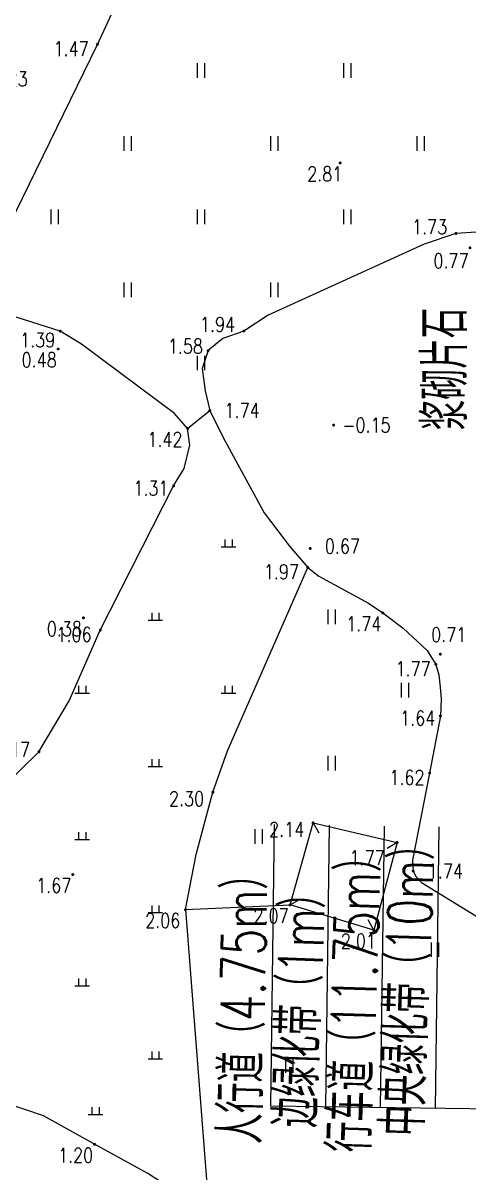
# Model space of a CAD drawing. Extents: x 500036 to 1001740, y 2543128 to 5086681.
# Drawn here: x 500721.3 to 500751.7, y 2544251.9 to 2544330.5 of the extents above; entities that cross this region are included whole.
import ezdxf
from ezdxf.enums import TextEntityAlignment as Align

# ---------------------------------------------------------------- set-up
doc = ezdxf.new("R2010")
doc.units = 0
doc.header["$LTSCALE"] = 0.5
doc.layers.get('0').update_dxf_attribs({"linetype": 'CONTINUOUS', "lineweight": 5})
for name, color, linetype in [('0-文字', 7, 'CONTINUOUS'), ('GCD', 8, 'CONTINUOUS'), ('地形图', 8, 'CONTINUOUS'), ('桥梁', 6, 'CONTINUOUS'), ('路面边线', 7, 'CONTINUOUS')]:
    doc.layers.add(name, color=color, linetype=linetype)
doc.styles.add('HZ', font='romans.shx', dxfattribs={"width": 0.8, "bigfont": 'hztxt.shx'})
doc.styles.get("Standard").update_dxf_attribs({"font": 'simplex1.shx', "width": 0.7, "bigfont": 'hztxt.shx'})
doc.linetypes.add('10421', pattern='A,2,[150,AAA.SHX,S=1,R=0,X=0,Y=1],1e-11', length=2)
doc.linetypes.add('1161', pattern='A,0,[149,AAA.SHX,S=0.15,R=0,X=0,Y=0],-1.6', length=1.6)

# ---------------------------------------------------------------- blocks, each defined once
blk = doc.blocks.new('GC200')
at = {"linetype": 'Continuous', "const_width": 0.2, "flags": 128}
blk.add_lwpolyline([(-0.1, 0, 1), (0.1, 0, 1)], format="xyb", close=True, dxfattribs=at)
blk = doc.blocks.new('gc121')
for p, q in [((-0.5, -1), (-0.5, 1)), ((0.5, -1), (0.5, 1))]:
    blk.add_line(p, q)
blk = doc.blocks.new('gc119')
for p, q in [((-1, 0), (1, 0)), ((-0.5, 1), (-0.5, 0)), ((0.5, 1), (0.5, 0))]:
    blk.add_line(p, q)

msp = doc.modelspace()

# ---------------------------------------------------------------- linework, layer by layer
at = {"layer": '地形图', "linetype": 'Continuous'}
for p, q in [((500741.097, 2544275.789), (500741.504, 2544275.1)), ((500746.844, 2544274.443), (500746.158, 2544274.032)), ((500739.529, 2544270.181), (500740.23, 2544270.566)), ((500745.245, 2544268.453), (500744.855, 2544269.152))]:
    msp.add_line(p, q, dxfattribs=at)
at = {"layer": '地形图', "linetype": '10421', "flags": 128}
for points in [[(500751.828, 2544218.308), (500743.478, 2544223.963), (500741.913, 2544224.655), (500740.268, 2544225.036), (500736.89, 2544224.982), (500735.876, 2544225.105), (500734.744, 2544225.448), (500733.348, 2544226.226), (500727.764, 2544229.804), (500727.332, 2544230.244), (500727.128, 2544230.746), (500726.965, 2544231.359), (500727.073, 2544232.232), (500727.217, 2544232.942), (500729.398, 2544239.246), (500730.008, 2544241.715), (500730.507, 2544243.935), (500731.476, 2544247.418), (500731.594, 2544248.561), (500731.571, 2544249.703), (500731.373, 2544250.471), (500730.65, 2544251.268), (500729.811, 2544251.81), (500726.183, 2544253.815), (500722.683, 2544255.764), (500720.073, 2544256.647), (500718.528, 2544256.899), (500716.433, 2544256.877), (500714.603, 2544256.685), (500712.682, 2544256.304), (500710.228, 2544255.007), (500708.163, 2544253.681), (500706.684, 2544252.215), (500706.497, 2544252.095), (500706.321, 2544252.053), (500706.075, 2544252.112), (500705.858, 2544252.214), (500705.673, 2544252.639), (500705.61, 2544253.066), (500705.593, 2544254.54), (500705.856, 2544258.589), (500706.093, 2544260.71), (500706.62, 2544262.499), (500708.675, 2544267.258), (500710.126, 2544269.807), (500712.118, 2544271.954), (500714.747, 2544274.072), (500719.857, 2544278.15), (500722.382, 2544280.64), (500724.444, 2544284.136), (500726.573, 2544288.956), (500731.579, 2544298.81), (500732.291, 2544300.015), (500732.679, 2544301.597), (500732.535, 2544302.741), (500731.627, 2544303.763), (500725.289, 2544308.511), (500723.841, 2544309.386), (500719.015, 2544310.92), (500718.588, 2544311.351), (500718.38, 2544311.717), (500718.373, 2544312.29), (500718.469, 2544312.792), (500726.375, 2544328.993), (500732.87, 2544343.05), (500734.09, 2544345.607), (500741.539, 2544360.248), (500742.284, 2544361.221), (500744.512, 2544363.276), (500745.077, 2544364.072), (500745.83, 2544365.316), (500750.719, 2544375.332), (500752.034, 2544377.447), (500753.152, 2544379.037), (500756.099, 2544382.681), (500757.179, 2544384.59), (500758.034, 2544387.159), (500759.511, 2544398.075), (500759.989, 2544400.572), (500761.203, 2544404.147), (500763.465, 2544409.907), (500763.937, 2544411.449), (500764.381, 2544413.612), (500766.33, 2544420.699), (500766.992, 2544422.07), (500768.222, 2544422.933), (500770.083, 2544423.655), (500770.995, 2544423.832), (500773.391, 2544423.773), (500776.854, 2544423.336), (500781.317, 2544422.544), (500788.45, 2544420.815), (500792.487, 2544419.489), (500805.896, 2544412.731), (500808.767, 2544410.975), (500817.322, 2544406.853), (500819.274, 2544405.621), (500822.164, 2544403.458), (500825.651, 2544401.178), (500827.528, 2544400.364), (500836.578, 2544397.148), (500847.324, 2544392.841), (500866.073, 2544386.06), (500868.131, 2544385.093), (500869.506, 2544384.103), (500871.51, 2544382.51), (500873.622, 2544381.639), (500875.283, 2544381.37), (500877.148, 2544381.174), (500879.325, 2544380.443), (500882.247, 2544379.286), (500885.09, 2544377.837), (500886.698, 2544377.339), (500888.787, 2544376.723), (500890.343, 2544376.124), (500891.859, 2544375.31), (500892.842, 2544374.501), (500893.834, 2544373.26), (500897.045, 2544370.462)], [(500732.387, 2544269.857), (500733.121, 2544273.623), (500734.262, 2544277.884), (500735.253, 2544280.702), (500740.741, 2544293.239)]]:
    msp.add_lwpolyline(points, dxfattribs=at)
at = {"layer": '地形图', "linetype": '10421', "elevation": 2.492, "flags": 128}
msp.add_lwpolyline([(500794.166, 2544308.858), (500793.474, 2544310.152), (500788.617, 2544314.888), (500787.996, 2544315.299), (500787.392, 2544315.522), (500785.404, 2544315.911), (500783.764, 2544315.928), (500782.399, 2544315.851), (500773.205, 2544314.178), (500770.064, 2544313.924), (500767.382, 2544314.008), (500762.255, 2544314.546), (500753.797, 2544316.043), (500752.228, 2544316.146), (500750.86, 2544316.069), (500748.69, 2544315.339), (500738.035, 2544310.482), (500736.376, 2544309.4), (500734.944, 2544308.9), (500733.932, 2544308.058), (500733.523, 2544306.839), (500733.726, 2544305.309), (500734.049, 2544303.965), (500734.96, 2544302.132), (500737.754, 2544296.978), (500739.5, 2544294.697), (500740.741, 2544293.239), (500741.505, 2544292.64), (500744.896, 2544290.803), (500745.862, 2544290.134), (500747.253, 2544289.086), (500748.892, 2544287.557), (500749.484, 2544286.617), (500749.688, 2544285.893), (500749.787, 2544285.067), (500749.837, 2544284.269), (500749.796, 2544283.095), (500749.061, 2544279.188), (500747.9, 2544273.245), (500747.933, 2544272.493), (500748.146, 2544272.107), (500748.497, 2544271.717), (500753.518, 2544268.632), (500753.716, 2544268.445), (500753.799, 2544268.25), (500753.774, 2544267.901), (500753.375, 2544267.401), (500753.354, 2544267.211), (500753.37, 2544267.01), (500753.623, 2544266.822), (500761.261, 2544264.504), (500764.247, 2544263.687), (500766.062, 2544263.477), (500767.491, 2544263.419), (500769.122, 2544263.649), (500769.938, 2544264.462), (500771.183, 2544265.955), (500774.557, 2544271.388), (500790.732, 2544299.541), (500793.908, 2544306.822), (500794.102, 2544308.015)], close=True, dxfattribs=at)
at = {"layer": '地形图', "linetype": '1161', "flags": 128}
for points, elevation in [([(500732.535, 2544302.741), (500734.049, 2544303.965)], 1.421), ([(500732.387, 2544269.857), (500739.529, 2544270.181)], 2.059)]:
    msp.add_lwpolyline(points, dxfattribs=dict(at, elevation=elevation))
at = {"layer": '地形图', "linetype": 'Continuous', "elevation": 1.766, "flags": 128}
msp.add_lwpolyline([(500746.844, 2544274.443), (500745.245, 2544268.453), (500739.529, 2544270.181), (500741.097, 2544275.789)], close=True, dxfattribs=at)
at = {"layer": '地形图', "linetype": '1161', "flags": 128}
msp.add_lwpolyline([(500732.387, 2544269.857), (500733.978, 2544249.365)], dxfattribs=at)
at = {"layer": '路面边线'}
for p, q in [((500738.217, 2544256.423), (500738.473, 2544275.671)), ((500741.966, 2544256.373), (500742.222, 2544275.621)), ((500745.716, 2544256.323), (500745.972, 2544275.571)), ((500749.466, 2544256.273), (500749.722, 2544275.521)), ((500791.766, 2544255.711), (500738.217, 2544256.423))]:
    msp.add_line(p, q, dxfattribs=at)

# ---------------------------------------------------------------- block references
at = {"layer": '地形图', "linetype": 'Continuous'}
ref = msp.add_blockref('GC200', (500726.375, 2544328.993, 1.472), dxfattribs=dict(at, xscale=0.5, yscale=0.5, zscale=0.5))
ref.add_attrib('height', '1.47', dxfattribs={"layer": 'GCD', "linetype": 'Continuous', "height": 1, "style": 'HZ', "width": 0.8}).set_placement((500723.375, 2544328.693, 1.47), align=Align.MIDDLE_LEFT)
at = {"layer": '地形图', "linetype": 'Continuous', "xscale": 0.5, "yscale": 0.5}
for name, p in [('gc121', (500733.458, 2544327.215)), ('gc121', (500743.458, 2544327.215)), ('gc121', (500728.458, 2544322.215)), ('gc121', (500738.458, 2544322.215)), ('gc121', (500748.458, 2544322.215)), ('gc121', (500723.458, 2544317.215)), ('gc121', (500733.458, 2544317.215)), ('gc121', (500743.458, 2544317.215)), ('gc121', (500728.458, 2544312.215)), ('gc121', (500738.458, 2544312.215)), ('gc121', (500733.458, 2544307.215)), ('gc119', (500735.329, 2544294.648)), ('gc119', (500730.329, 2544289.648)), ('gc121', (500742.387, 2544289.857)), ('gc121', (500747.387, 2544284.857)), ('gc119', (500725.329, 2544284.648)), ('gc119', (500735.329, 2544284.648)), ('gc119', (500730.329, 2544279.648)), ('gc121', (500742.387, 2544279.857)), ('gc119', (500725.329, 2544274.648)), ('gc121', (500737.387, 2544274.857)), ('gc119', (500730.329, 2544269.648)), ('gc121', (500749.444, 2544267.118)), ('gc119', (500725.329, 2544264.648)), ('gc119', (500730.329, 2544259.648)), ('gc121', (500739.502, 2544259.199)), ('gc119', (500726.254, 2544255.845))]:
    msp.add_blockref(name, p, dxfattribs=at)
at = {"layer": '地形图', "linetype": 'Continuous'}
ref = msp.add_blockref('GC200', (500717.721, 2544326.627, -1.23), dxfattribs=dict(at, xscale=0.5, yscale=0.5, zscale=0.5))
ref.add_attrib('height', '-1.23', dxfattribs={"layer": 'GCD', "linetype": 'Continuous', "height": 1, "style": 'HZ', "width": 0.8}).set_placement((500718.321, 2544326.627, -1.23), align=Align.MIDDLE_LEFT)
ref = msp.add_blockref('GC200', (500742.947, 2544320.888, 2.812), dxfattribs=dict(at, xscale=0.5, yscale=0.5, zscale=0.5))
ref.add_attrib('height', '2.81', dxfattribs={"layer": 'GCD', "linetype": 'Continuous', "height": 1, "style": 'HZ', "width": 0.8}).set_placement((500740.697, 2544320.138, 2.81), align=Align.MIDDLE_LEFT)
ref = msp.add_blockref('GC200', (500750.86, 2544316.069, 1.726), dxfattribs=dict(at, xscale=0.5, yscale=0.5, zscale=0.5))
ref.add_attrib('height', '1.73', dxfattribs={"layer": 'GCD', "linetype": 'Continuous', "height": 1, "style": 'HZ', "width": 0.8}).set_placement((500747.86, 2544316.519, 1.73), align=Align.MIDDLE_LEFT)
ref = msp.add_blockref('GC200', (500751.817, 2544315.09, 0.768), dxfattribs=dict(at, xscale=0.5, yscale=0.5, zscale=0.5))
ref.add_attrib('height', '0.77', dxfattribs={"layer": 'GCD', "linetype": 'Continuous', "height": 1, "style": 'HZ', "width": 0.8}).set_placement((500749.317, 2544314.19, 0.77), align=Align.MIDDLE_LEFT)
ref = msp.add_blockref('GC200', (500736.376, 2544309.4, 1.944), dxfattribs=dict(at, xscale=0.5, yscale=0.5, zscale=0.5))
ref.add_attrib('height', '1.94', dxfattribs={"layer": 'GCD', "linetype": 'Continuous', "height": 1, "style": 'HZ', "width": 0.8}).set_placement((500733.376, 2544309.85, 1.94), align=Align.MIDDLE_LEFT)
ref = msp.add_blockref('GC200', (500723.841, 2544309.386, 1.39), dxfattribs=dict(at, xscale=0.5, yscale=0.5, zscale=0.5))
ref.add_attrib('height', '1.39', dxfattribs={"layer": 'GCD', "linetype": 'Continuous', "height": 1, "style": 'HZ', "width": 0.8}).set_placement((500721.091, 2544308.786, 1.39), align=Align.MIDDLE_LEFT)
ref = msp.add_blockref('GC200', (500733.932, 2544308.058, 1.581), dxfattribs=dict(at, xscale=0.5, yscale=0.5, zscale=0.5))
ref.add_attrib('height', '1.58', dxfattribs={"layer": 'GCD', "linetype": 'Continuous', "height": 1, "style": 'HZ', "width": 0.8}).set_placement((500731.182, 2544308.358, 1.58), align=Align.MIDDLE_LEFT)
ref = msp.add_blockref('GC200', (500723.695, 2544308.172, 0.482), dxfattribs=dict(at, xscale=0.5, yscale=0.5, zscale=0.5))
ref.add_attrib('height', '0.48', dxfattribs={"layer": 'GCD', "linetype": 'Continuous', "height": 1, "style": 'HZ', "width": 0.8}).set_placement((500721.195, 2544307.422, 0.48), align=Align.MIDDLE_LEFT)
ref = msp.add_blockref('GC200', (500734.049, 2544303.965, 1.74), dxfattribs=dict(at, xscale=0.5, yscale=0.5, zscale=0.5))
ref.add_attrib('height', '1.74', dxfattribs={"layer": 'GCD', "linetype": 'Continuous', "height": 1, "style": 'HZ', "width": 0.8}).set_placement((500735.049, 2544303.965, 1.74), align=Align.MIDDLE_LEFT)
ref = msp.add_blockref('GC200', (500742.506, 2544302.974, -0.15), dxfattribs=dict(at, xscale=0.5, yscale=0.5, zscale=0.5))
ref.add_attrib('height', '-0.15', dxfattribs={"layer": 'GCD', "linetype": 'Continuous', "height": 1, "style": 'HZ', "width": 0.8}).set_placement((500743.106, 2544302.974, -0.15), align=Align.MIDDLE_LEFT)
ref = msp.add_blockref('GC200', (500732.535, 2544302.741, 1.421), dxfattribs=dict(at, xscale=0.5, yscale=0.5, zscale=0.5))
ref.add_attrib('height', '1.42', dxfattribs={"layer": 'GCD', "linetype": 'Continuous', "height": 1, "style": 'HZ', "width": 0.8}).set_placement((500729.785, 2544301.991, 1.42), align=Align.MIDDLE_LEFT)
ref = msp.add_blockref('GC200', (500731.579, 2544298.81, 1.312), dxfattribs=dict(at, xscale=0.5, yscale=0.5, zscale=0.5))
ref.add_attrib('height', '1.31', dxfattribs={"layer": 'GCD', "linetype": 'Continuous', "height": 1, "style": 'HZ', "width": 0.8}).set_placement((500728.829, 2544298.66, 1.31), align=Align.MIDDLE_LEFT)
ref = msp.add_blockref('GC200', (500740.904, 2544294.542, 0.666), dxfattribs=dict(at, xscale=0.5, yscale=0.5, zscale=0.5))
ref.add_attrib('height', '0.67', dxfattribs={"layer": 'GCD', "linetype": 'Continuous', "height": 1, "style": 'HZ', "width": 0.8}).set_placement((500741.904, 2544294.692, 0.67), align=Align.MIDDLE_LEFT)
ref = msp.add_blockref('GC200', (500740.741, 2544293.239, 1.966), dxfattribs=dict(at, xscale=0.5, yscale=0.5, zscale=0.5))
ref.add_attrib('height', '1.97', dxfattribs={"layer": 'GCD', "linetype": 'Continuous', "height": 1, "style": 'HZ', "width": 0.8}).set_placement((500737.741, 2544292.939, 1.97), align=Align.MIDDLE_LEFT)
ref = msp.add_blockref('GC200', (500745.862, 2544290.134, 1.741), dxfattribs=dict(at, xscale=0.5, yscale=0.5, zscale=0.5))
ref.add_attrib('height', '1.74', dxfattribs={"layer": 'GCD', "linetype": 'Continuous', "height": 1, "style": 'HZ', "width": 0.8}).set_placement((500743.362, 2544289.384, 1.74), align=Align.MIDDLE_LEFT)
ref = msp.add_blockref('GC200', (500725.419, 2544289.794, 0.383), dxfattribs=dict(at, xscale=0.5, yscale=0.5, zscale=0.5))
ref.add_attrib('height', '0.38', dxfattribs={"layer": 'GCD', "linetype": 'Continuous', "height": 1, "style": 'HZ', "width": 0.8}).set_placement((500722.919, 2544289.044, 0.38), align=Align.MIDDLE_LEFT)
ref = msp.add_blockref('GC200', (500726.573, 2544288.956, 1.064), dxfattribs=dict(at, xscale=0.5, yscale=0.5, zscale=0.5))
ref.add_attrib('height', '1.06', dxfattribs={"layer": 'GCD', "linetype": 'Continuous', "height": 1, "style": 'HZ', "width": 0.8}).set_placement((500723.573, 2544288.656, 1.06), align=Align.MIDDLE_LEFT)
ref = msp.add_blockref('GC200', (500749.789, 2544287.316, 0.708), dxfattribs=dict(at, xscale=0.5, yscale=0.5, zscale=0.5))
ref.add_attrib('height', '0.71', dxfattribs={"layer": 'GCD', "linetype": 'Continuous', "height": 1, "style": 'HZ', "width": 0.8}).set_placement((500749.166, 2544288.648, 0.71), align=Align.MIDDLE_LEFT)
ref = msp.add_blockref('GC200', (500749.484, 2544286.617, 1.766), dxfattribs=dict(at, xscale=0.5, yscale=0.5, zscale=0.5))
ref.add_attrib('height', '1.77', dxfattribs={"layer": 'GCD', "linetype": 'Continuous', "height": 1, "style": 'HZ', "width": 0.8}).set_placement((500746.734, 2544286.317, 1.77), align=Align.MIDDLE_LEFT)
ref = msp.add_blockref('GC200', (500749.796, 2544283.095, 1.644), dxfattribs=dict(at, xscale=0.5, yscale=0.5, zscale=0.5))
ref.add_attrib('height', '1.64', dxfattribs={"layer": 'GCD', "linetype": 'Continuous', "height": 1, "style": 'HZ', "width": 0.8}).set_placement((500747.046, 2544282.945, 1.64), align=Align.MIDDLE_LEFT)
ref = msp.add_blockref('GC200', (500722.382, 2544280.64, 1.171), dxfattribs=dict(at, xscale=0.5, yscale=0.5, zscale=0.5))
ref.add_attrib('height', '1.17', dxfattribs={"layer": 'GCD', "linetype": 'Continuous', "height": 1, "style": 'HZ', "width": 0.8}).set_placement((500719.382, 2544280.79, 1.17), align=Align.MIDDLE_LEFT)
ref = msp.add_blockref('GC200', (500749.061, 2544279.188, 1.625), dxfattribs=dict(at, xscale=0.5, yscale=0.5, zscale=0.5))
ref.add_attrib('height', '1.62', dxfattribs={"layer": 'GCD', "linetype": 'Continuous', "height": 1, "style": 'HZ', "width": 0.8}).set_placement((500746.311, 2544278.888, 1.62), align=Align.MIDDLE_LEFT)
ref = msp.add_blockref('GC200', (500734.262, 2544277.884, 2.304), dxfattribs=dict(at, xscale=0.5, yscale=0.5, zscale=0.5))
ref.add_attrib('height', '2.30', dxfattribs={"layer": 'GCD', "linetype": 'Continuous', "height": 1, "style": 'HZ', "width": 0.8}).set_placement((500731.262, 2544277.434, 2.3), align=Align.MIDDLE_LEFT)
ref = msp.add_blockref('GC200', (500741.097, 2544275.789, 2.136), dxfattribs=dict(at, xscale=0.5, yscale=0.5, zscale=0.5))
ref.add_attrib('height', '2.14', dxfattribs={"layer": 'GCD', "linetype": 'Continuous', "height": 1, "style": 'HZ', "width": 0.8}).set_placement((500738.097, 2544275.339, 2.14), align=Align.MIDDLE_LEFT)
ref = msp.add_blockref('GC200', (500746.844, 2544274.443, 1.766), dxfattribs=dict(at, xscale=0.5, yscale=0.5, zscale=0.5))
ref.add_attrib('height', '1.77', dxfattribs={"layer": 'GCD', "linetype": 'Continuous', "height": 1, "style": 'HZ', "width": 0.8}).set_placement((500743.594, 2544273.393, 1.77), align=Align.MIDDLE_LEFT)
ref = msp.add_blockref('GC200', (500747.933, 2544272.493, 1.739), dxfattribs=dict(at, xscale=0.5, yscale=0.5, zscale=0.5))
ref.add_attrib('height', '1.74', dxfattribs={"layer": 'GCD', "linetype": 'Continuous', "height": 1, "style": 'HZ', "width": 0.8}).set_placement((500748.933, 2544272.493, 1.74), align=Align.MIDDLE_LEFT)
ref = msp.add_blockref('GC200', (500724.691, 2544272.253, 1.67), dxfattribs=dict(at, xscale=0.5, yscale=0.5, zscale=0.5))
ref.add_attrib('height', '1.67', dxfattribs={"layer": 'GCD', "linetype": 'Continuous', "height": 1, "style": 'HZ', "width": 0.8}).set_placement((500722.191, 2544271.503, 1.67), align=Align.MIDDLE_LEFT)
ref = msp.add_blockref('GC200', (500732.387, 2544269.857, 2.059), dxfattribs=dict(at, xscale=0.5, yscale=0.5, zscale=0.5))
ref.add_attrib('height', '2.06', dxfattribs={"layer": 'GCD', "linetype": 'Continuous', "height": 1, "style": 'HZ', "width": 0.8}).set_placement((500729.637, 2544269.107, 2.06), align=Align.MIDDLE_LEFT)
ref = msp.add_blockref('GC200', (500739.529, 2544270.181, 2.07), dxfattribs=dict(at, xscale=0.5, yscale=0.5, zscale=0.5))
ref.add_attrib('height', '2.07', dxfattribs={"layer": 'GCD', "linetype": 'Continuous', "height": 1, "style": 'HZ', "width": 0.8}).set_placement((500737.029, 2544269.431, 2.07), align=Align.MIDDLE_LEFT)
ref = msp.add_blockref('GC200', (500745.245, 2544268.453, 2.011), dxfattribs=dict(at, xscale=0.5, yscale=0.5, zscale=0.5))
ref.add_attrib('height', '2.01', dxfattribs={"layer": 'GCD', "linetype": 'Continuous', "height": 1, "style": 'HZ', "width": 0.8}).set_placement((500742.995, 2544267.703, 2.01), align=Align.MIDDLE_LEFT)
ref = msp.add_blockref('GC200', (500726.183, 2544253.815, 1.2), dxfattribs=dict(at, xscale=0.5, yscale=0.5, zscale=0.5))
ref.add_attrib('height', '1.20', dxfattribs={"layer": 'GCD', "linetype": 'Continuous', "height": 1, "style": 'HZ', "width": 0.8}).set_placement((500723.683, 2544253.065, 1.2), align=Align.MIDDLE_LEFT)

# ---------------------------------------------------------------- texts
at = {"layer": '0-文字', "ltscale": 1000, "width": 0.7}
for s, rotation, p in [('中央绿化带（10m）', 88.1647, (500747.897, 2544275.375)), ('行车道（11.75m）', 88.1647, (500744.259, 2544274.562)), ('人行道（4.75m）', 88.983, (500736.479, 2544273.345)), ('边绿化带（1m）', 88.1647, (500740.447, 2544272.067))]:
    msp.add_text(s, height=3, rotation=rotation, dxfattribs=at).set_placement(p, align=Align.MIDDLE_RIGHT)
at = {"layer": '桥梁', "color": 7, "width": 0.7}
msp.add_text('浆砌片石', height=3, rotation=90.24608, dxfattribs=at).set_placement((500750.099, 2544311.009), align=Align.MIDDLE_RIGHT)

doc.saveas('drawing.dxf')
